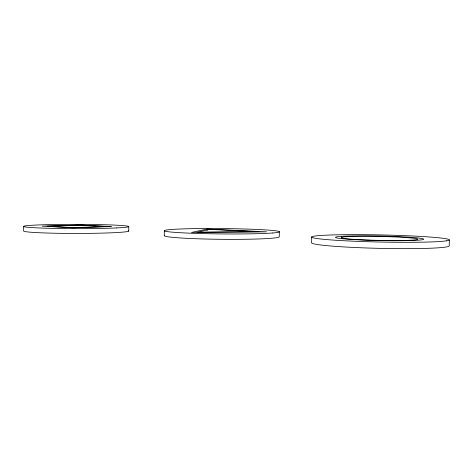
<?xml version="1.0" encoding="UTF-8"?>
<svg xmlns="http://www.w3.org/2000/svg" width="473" height="473" viewBox="0 0 473 473"><rect width="100%" height="100%" fill="white"/><g stroke="black" fill="none" stroke-linecap="round" stroke-linejoin="round"><path stroke-width="0.71" d="M128.751 231.102L128.768 226.65M164.285 235.72L164.308 230.729M207.15 230.392L207.162 229.05L266.518 231.829L191.559 232.432L207.162 229.05M279.324 231.705L279.253 236.689A57.511 3.063 0.6 0 1 272.253 238.197L268.02 238.51A57.511 3.063 0.6 0 1 200.57 238.883A57.511 3.063 0.6 0 1 164.687 235.329M311.719 236.872L311.63 242.56A68.851 4.062 1.3 0 0 378.27 248.319A68.851 4.062 1.3 0 0 449.202 245.871L449.35 239.923M341.618 238.433L341.654 236.34M23.65 226.331L23.668 230.865A52.586 2.448 0 0 0 77.56 233.437A52.586 2.448 0 0 0 128.555 230.789M209.764 229.405L197.407 232.16L258.092 231.681L209.764 229.405M446.672 240.822L443.426 241.212A68.881 3.553 1.2 0 1 348.323 240.958A68.881 3.553 1.2 0 1 321.93 235.4L326.802 235.14A68.881 3.553 1.2 0 1 412.19 235.974A68.881 3.553 1.2 0 1 446.672 240.822M272.324 233.012L268.09 233.284A57.529 2.678 0.5 0 1 184.99 232.953A57.529 2.678 0.5 0 1 179.876 229.015L185.061 228.837A57.529 2.678 0.5 0 1 258.382 229.529A57.529 2.678 0.5 0 1 272.324 233.012M116.435 227.933L111.457 228.14A52.598 2.14 0.1 0 1 35.369 227.785A52.598 2.14 0.1 0 1 45.242 224.722L50.759 224.586A52.598 2.14 0.1 0 1 116.843 225.201A52.598 2.14 0.1 0 1 116.435 227.933M106.46 226.526L73.611 227.602L47.058 226.183L79.831 225.195L106.46 226.526M111.226 226.549L73.061 227.815L42.233 226.153L80.292 225.018L111.226 226.549M351.344 239.433A44.107 2.27 1.2 0 0 423.104 239.563A44.107 2.27 1.2 0 0 364.571 235.832A44.107 2.27 1.2 0 0 351.344 239.433M354.756 239.409A38.236 1.975 1.2 0 0 417.133 239.545A38.236 1.975 1.2 0 0 366.693 236.287A38.236 1.975 1.2 0 0 354.756 239.409"/></g></svg>
